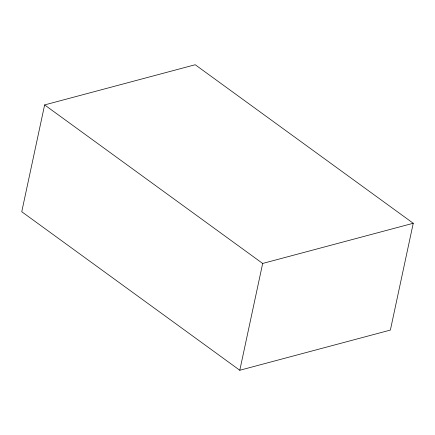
<?xml version="1.0" encoding="UTF-8"?>
<svg xmlns="http://www.w3.org/2000/svg" width="435" height="435" viewBox="0 0 435 435"><rect width="100%" height="100%" fill="white"/><g stroke="black" fill="none" stroke-linecap="round" stroke-linejoin="round"><path stroke-width="0.65" d="M44.626 104.922L21.75 211.731L239.794 370.261L390.374 330.078L413.25 223.269L195.206 64.739L44.626 104.922L262.669 263.452L413.25 223.269M239.794 370.261L262.669 263.452"/></g></svg>
